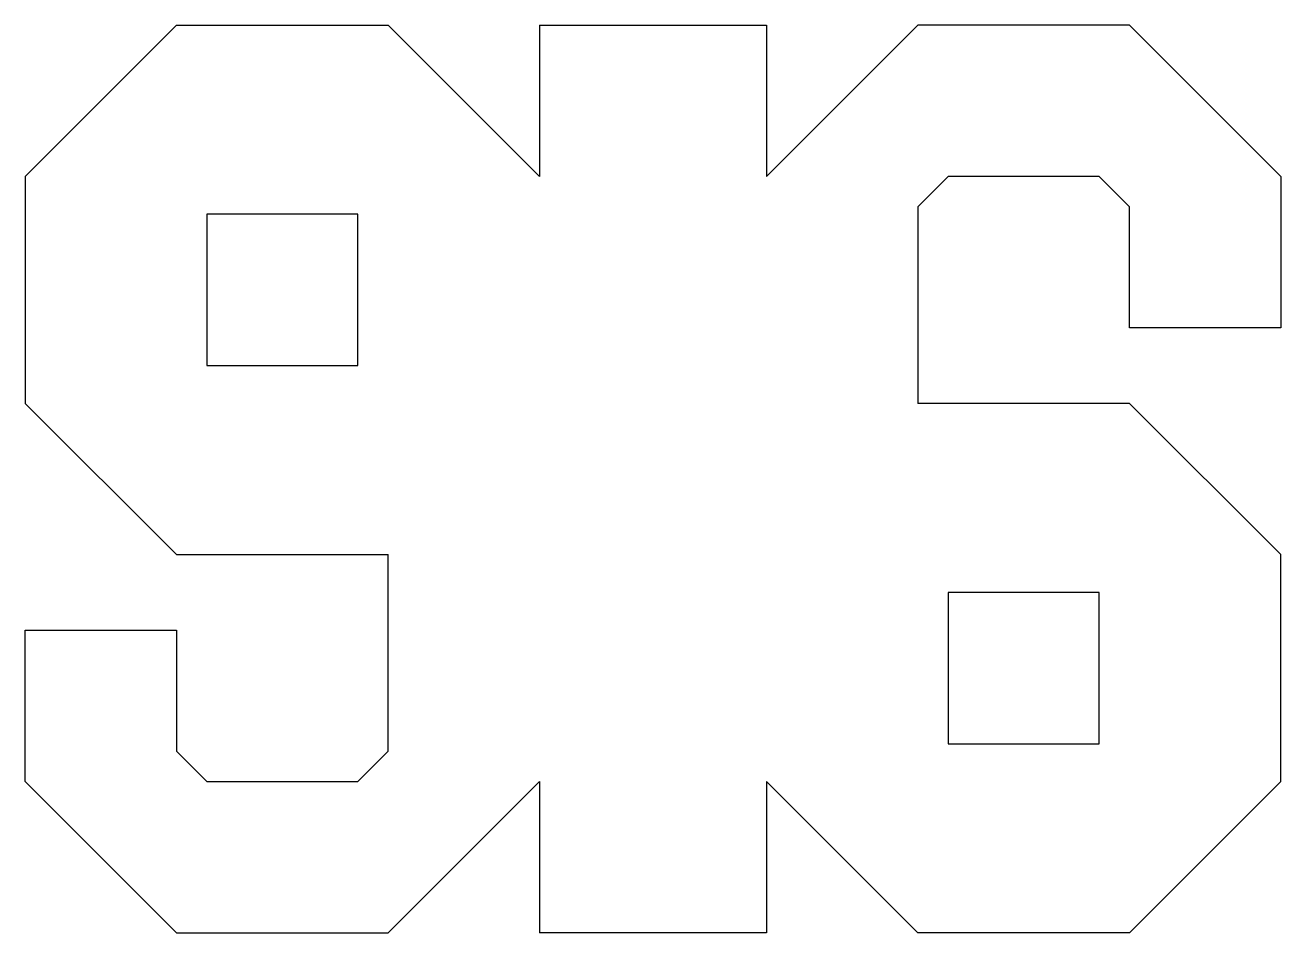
# Model space of a CAD drawing. Extents: x 0 to 83, y 0 to 60.
import ezdxf

# ---------------------------------------------------------------- set-up
doc = ezdxf.new("R2010")
doc.units = 0
doc.layers.get('0').update_dxf_attribs({"linetype": 'CONTINUOUS'})

msp = doc.modelspace()

# ---------------------------------------------------------------- linework, layer by layer
for p, q in [((10, 60), (0, 50)), ((10, 60), (24, 60)), ((24, 60), (34, 50)), ((34, 60), (49, 60)), ((34, 60), (34, 50)), ((59, 60), (49, 50)), ((49, 60), (49, 50)), ((73, 60), (59, 60)), ((73, 60), (83, 50)), ((0, 50), (0, 35)), ((59, 48), (61, 50)), ((71, 50), (61, 50)), ((71, 50), (73, 48)), ((83, 50), (83, 40)), ((22, 47.5), (12, 47.5)), ((12, 47.5), (12, 37.5)), ((22, 37.5), (22, 47.5)), ((59, 48), (59, 35)), ((73, 40), (73, 48)), ((83, 40), (73, 40)), ((12, 37.5), (22, 37.5)), ((0, 35), (10, 25)), ((73, 35), (59, 35)), ((83, 25), (73, 35)), ((10, 25), (24, 25)), ((24, 12), (24, 25)), ((83, 10), (83, 25)), ((71, 22.5), (61, 22.5)), ((61, 22.5), (61, 12.5)), ((71, 12.5), (71, 22.5)), ((0, 10), (0, 20)), ((0, 20), (10, 20)), ((10, 20), (10, 12)), ((61, 12.5), (71, 12.5)), ((12, 10), (10, 12)), ((24, 12), (22, 10)), ((10, 0), (0, 10)), ((12, 10), (22, 10)), ((24, 0), (34, 10)), ((34, 10), (34, 0)), ((59, 0), (49, 10)), ((49, 10), (49, 0)), ((73, 0), (83, 10)), ((10, 0), (24, 0)), ((49, 0), (34, 0)), ((73, 0), (59, 0))]:
    msp.add_line(p, q)

doc.saveas('drawing.dxf')
